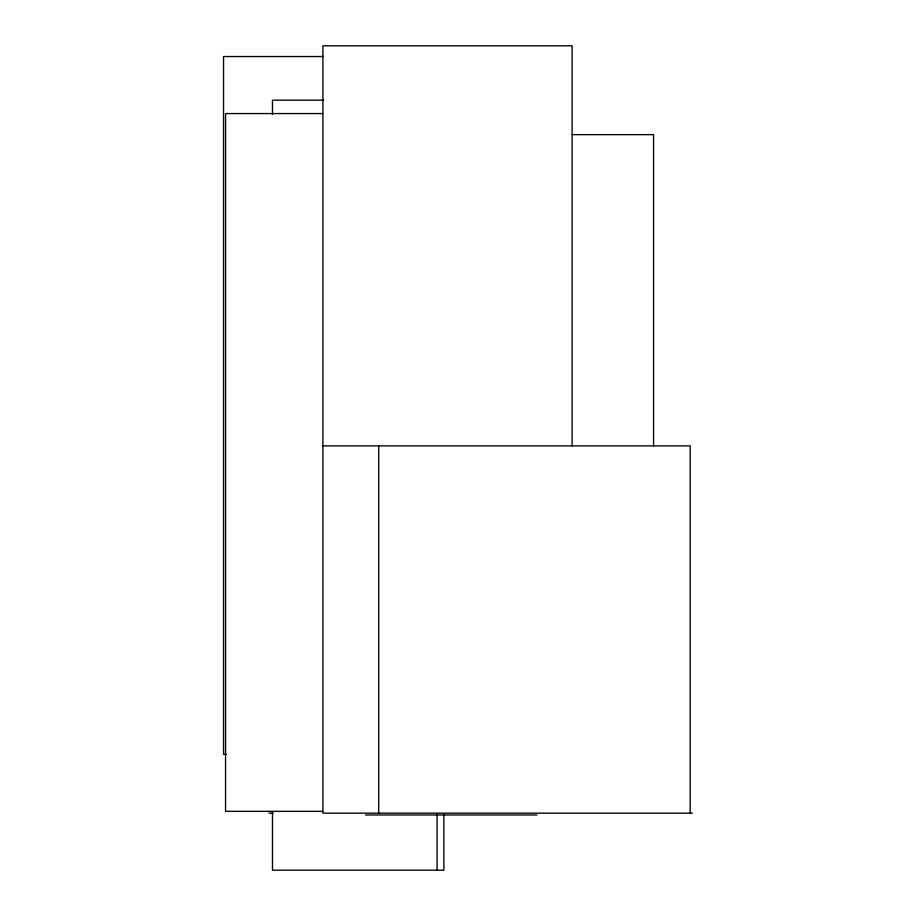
<?xml version="1.0" encoding="UTF-8"?>
<svg xmlns="http://www.w3.org/2000/svg" width="916" height="916" viewBox="0 0 916 916"><rect width="100%" height="100%" fill="white"/><g stroke="black" fill="none" stroke-linecap="round" stroke-linejoin="round"><path stroke-width="1.37" d="M323.577 56.54L223.538 56.54L223.538 754.303L226.378 754.303M323.566 100.176L272.476 100.176L272.476 114.454M322.753 113.573L225.554 113.573L225.554 811.347L322.775 811.347M572.237 134.641L653.566 134.641L653.566 446.046M322.89 445.874L690.172 445.874L690.172 813.156M269.064 813.156L273.186 813.156M692.462 813.156L322.89 813.156L322.89 45.8L572.122 45.8L572.122 445.909M365.553 814.977L536.936 814.977M443.859 814.484L443.859 870.2L272.476 870.2L272.476 811.622M437.104 814.484L437.104 870.2M378.697 445.874L378.697 813.156"/></g></svg>
